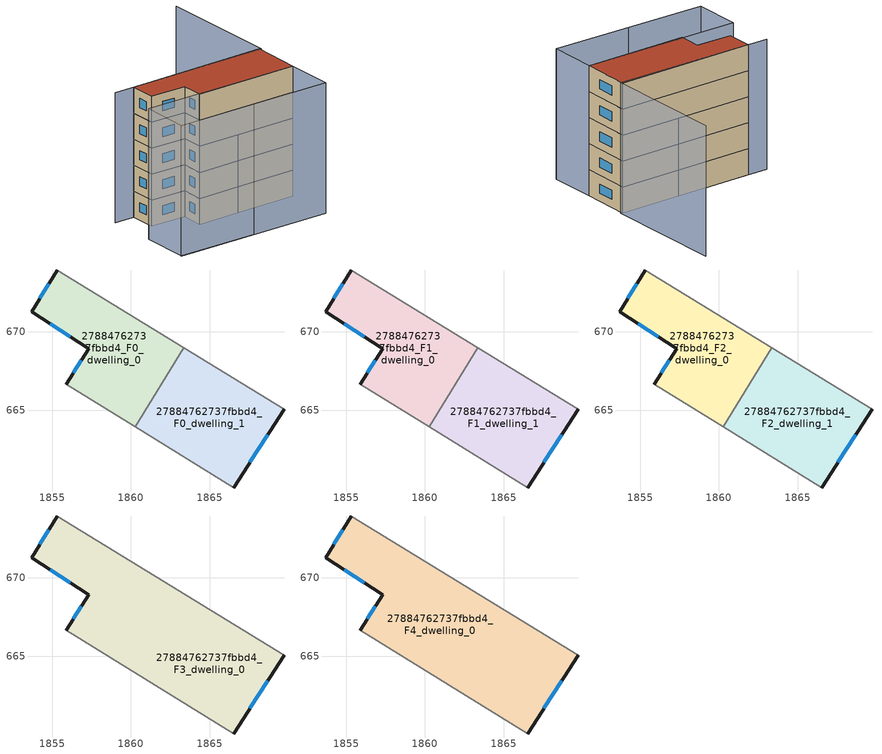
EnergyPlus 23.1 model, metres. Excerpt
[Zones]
27884762737fbbd4_F0_dwelling_0
 floor ground (EU_floor_Construction): 1863.36,668.97 1860.26,663.95 1855.87,666.67 1857.32,668.9 1853.67,671.26 1855.31,673.92 z0
 wall outside (EU_wall_Construction): 1855.31,673.92 1853.67,671.26 1857.32,668.9 1855.87,666.67 z0:3
 wall adiabatic (EU_wall_Construction): 1855.87,666.67 1860.26,663.95 / 1863.36,668.97 1855.31,673.92 z0:3
 wall to 27884762737fbbd4_F0_dwelling_1 (EU_wall_Construction): 1860.26,663.95 1863.36,668.97 z0:3
 window (EU_Window_Construction): 1856.85,668.17 1856.34,667.4 / 1854.86,670.49 1856.13,669.67 / 1854.77,673.05 1854.2,672.13 z0.98:2.02
27884762737fbbd4_F0_dwelling_1
 floor ground (EU_floor_Construction): 1869.74,665.06 1866.53,660.06 1860.26,663.95 1863.36,668.97 z0
 wall outside (EU_wall_Construction): 1866.53,660.06 1869.74,665.06 z0:3
 wall adiabatic (EU_wall_Construction): 1869.74,665.06 1863.36,668.97 / 1860.26,663.95 1866.53,660.06 z0:3
 window (EU_Window_Construction): 1867.57,661.69 1868.69,663.43 z0.98:2.02
27884762737fbbd4_F1_dwelling_0
 floor to 27884762737fbbd4_F0_dwelling_0 (EU_floor_Construction): 1863.36,668.97 1860.26,663.95 1855.87,666.67 1857.32,668.9 1853.67,671.26 1855.31,673.92 z3
 wall outside (EU_wall_Construction): 1855.31,673.92 1853.67,671.26 1857.32,668.9 1855.87,666.67 z3:6
 wall adiabatic (EU_wall_Construction): 1855.87,666.67 1860.26,663.95 / 1863.36,668.97 1855.31,673.92 z3:6
 wall to 27884762737fbbd4_F1_dwelling_1 (EU_wall_Construction): 1860.26,663.95 1863.36,668.97 z3:6
 window (EU_Window_Construction): 1856.85,668.17 1856.34,667.4 / 1854.86,670.49 1856.13,669.67 / 1854.77,673.05 1854.2,672.13 z3.98:5.02
27884762737fbbd4_F1_dwelling_1
 floor to 27884762737fbbd4_F0_dwelling_1 (EU_floor_Construction): 1869.74,665.06 1866.53,660.06 1860.26,663.95 1863.36,668.97 z3
 wall outside (EU_wall_Construction): 1866.53,660.06 1869.74,665.06 z3:6
 wall adiabatic (EU_wall_Construction): 1869.74,665.06 1863.36,668.97 / 1860.26,663.95 1866.53,660.06 z3:6
 window (EU_Window_Construction): 1867.57,661.69 1868.69,663.43 z3.98:5.02
27884762737fbbd4_F2_dwelling_0
 floor to 27884762737fbbd4_F1_dwelling_0 (EU_floor_Construction): 1863.36,668.97 1860.26,663.95 1855.87,666.67 1857.32,668.9 1853.67,671.26 1855.31,673.92 z6
 wall outside (EU_wall_Construction): 1855.31,673.92 1853.67,671.26 1857.32,668.9 1855.87,666.67 z6:9
 wall adiabatic (EU_wall_Construction): 1855.87,666.67 1860.26,663.95 / 1863.36,668.97 1855.31,673.92 z6:9
 wall to 27884762737fbbd4_F2_dwelling_1 (EU_wall_Construction): 1860.26,663.95 1863.36,668.97 z6:9
 window (EU_Window_Construction): 1856.85,668.17 1856.34,667.4 / 1854.86,670.49 1856.13,669.67 / 1854.77,673.05 1854.2,672.13 z6.98:8.02
27884762737fbbd4_F2_dwelling_1
 floor to 27884762737fbbd4_F1_dwelling_1 (EU_floor_Construction): 1869.74,665.06 1866.53,660.06 1860.26,663.95 1863.36,668.97 z6
 wall outside (EU_wall_Construction): 1866.53,660.06 1869.74,665.06 z6:9
 wall adiabatic (EU_wall_Construction): 1869.74,665.06 1863.36,668.97 / 1860.26,663.95 1866.53,660.06 z6:9
 window (EU_Window_Construction): 1867.57,661.69 1868.69,663.43 z6.98:8.02
27884762737fbbd4_F3_dwelling_0
 floor to 27884762737fbbd4_F2_dwelling_0 (EU_floor_Construction): 1863.36,668.97 1860.26,663.95 1855.87,666.67 1857.32,668.9 1853.67,671.26 1855.31,673.92 z9
 floor to 27884762737fbbd4_F2_dwelling_1 (EU_floor_Construction): 1869.74,665.06 1866.53,660.06 1860.26,663.95 1863.36,668.97 z9
 wall outside (EU_wall_Construction): 1866.53,660.06 1869.74,665.06 / 1855.31,673.92 1853.67,671.26 1857.32,668.9 1855.87,666.67 z9:12
 wall adiabatic (EU_wall_Construction): 1855.87,666.67 1866.53,660.06 / 1869.74,665.06 1855.31,673.92 z9:12
 window (EU_Window_Construction): 1867.57,661.69 1868.69,663.43 / 1856.85,668.17 1856.34,667.4 / 1854.86,670.49 1856.13,669.67 / 1854.77,673.05 1854.2,672.13 z9.98:11.02
27884762737fbbd4_F4_dwelling_0
 floor to 27884762737fbbd4_F3_dwelling_0 (EU_floor_Construction): 1869.74,665.06 1866.53,660.06 1855.87,666.67 1857.32,668.9 1853.67,671.26 1855.31,673.92 z12
 wall outside (EU_wall_Construction): 1866.53,660.06 1869.74,665.06 / 1855.31,673.92 1853.67,671.26 1857.32,668.9 1855.87,666.67 z12:15
 wall adiabatic (EU_wall_Construction): 1855.87,666.67 1866.53,660.06 / 1869.74,665.06 1855.31,673.92 z12:15
 window (EU_Window_Construction): 1867.57,661.69 1868.69,663.43 / 1856.85,668.17 1856.34,667.4 / 1854.86,670.49 1856.13,669.67 / 1854.77,673.05 1854.2,672.13 z12.98:14.02
 roof outside (EU_roof_Construction): 1866.53,660.06 1869.74,665.06 1855.31,673.92 1853.67,671.26 1857.32,668.9 1855.87,666.67 z15
shading: 1847.17,665.54 1863.43,655.22 / 1877.6,677.33 1869.79,664.85 / 1869.79,664.85 1853.2,675.24 / 1863.45,655.21 1847.19,665.53 / 1847.19,665.53 1850.27,670.38 / 1850.27,670.38 1866.53,660.06 / 1866.53,660.06 1863.45,655.21 z0:15
[Building]
EU S2 Campaign: North Axis=0; Terrain=City; Solar Distribution=FullExterior
[Site:Location]
Bologna: Latitude=44.5; Longitude=11.25; Time Zone=1; Elevation=37
[SizingPeriod:WeatherFileDays]
AnnualSizingPeriod: Begin Month=1; Begin Day of Month=1; End Month=12; End Day of Month=31; Day of Week for Start Day=Monday; Use Weather File Daylight Saving Period=No; Use Weather File Rain and Snow Indicators=No
[MATERIAL]
EU_InternalMass_Material: Roughness=MediumRough; Thickness=0.1; Conductivity=1; Density=1800; Specific Heat=900; Thermal Absorptance=0.9; Solar Absorptance=0.7; Visible Absorptance=0.7
[MATERIAL:NOMASS] Roughness=MediumRough; Thermal Absorptance=0.9; Solar Absorptance=0.7; Visible Absorptance=0.7
Name | Thermal Resistance
EU_wall_NoMass | 0.905828
EU_roof_NoMass | 0.37593
EU_floor_NoMass | 0.67114
[WINDOWMATERIAL:SIMPLEGLAZINGSYSTEM]
EU_Window_SimpleGlazing: UFactor=4.52486; Solar Heat Gain Coefficient=0.85; Visible Transmittance=0.85
[CONSTRUCTION]
EU_wall_Construction: EU_wall_NoMass
EU_roof_Construction: EU_roof_NoMass
EU_floor_Construction: EU_floor_NoMass
EU_Window_Construction: EU_Window_SimpleGlazing
EU_InternalMass_Construction: EU_InternalMass_Material
[ZONE] Type=1; Multiplier=1; Ceiling Height=autocalculate; Floor Area=autocalculate; Part of Total Floor Area=Yes
Name | Volume
27884762737fbbd4_F0_dwelling_0 | 131.979
27884762737fbbd4_F1_dwelling_0; 27884762737fbbd4_F2_dwelling_0 | 131.977
27884762737fbbd4_F3_dwelling_0 | 263.958
27884762737fbbd4_F4_dwelling_0 | 263.971
27884762737fbbd4_F0_dwelling_1 | 131.983
27884762737fbbd4_F1_dwelling_1; 27884762737fbbd4_F2_dwelling_1 | 131.984
[INTERNALMASS] Construction=EU_InternalMass_Construction
Name | Zone or ZoneList | Surface Area
27884762737fbbd4_F0_dwelling_0_EU_InternalMass | 27884762737fbbd4_F0_dwelling_0 | 43.9924
27884762737fbbd4_F0_dwelling_1_EU_InternalMass | 27884762737fbbd4_F0_dwelling_1 | 43.9946
27884762737fbbd4_F1_dwelling_0_EU_InternalMass | 27884762737fbbd4_F1_dwelling_0 | 43.9924
27884762737fbbd4_F1_dwelling_1_EU_InternalMass | 27884762737fbbd4_F1_dwelling_1 | 43.9946
27884762737fbbd4_F2_dwelling_0_EU_InternalMass | 27884762737fbbd4_F2_dwelling_0 | 43.9924
27884762737fbbd4_F2_dwelling_1_EU_InternalMass | 27884762737fbbd4_F2_dwelling_1 | 43.9946
27884762737fbbd4_F3_dwelling_0_EU_InternalMass | 27884762737fbbd4_F3_dwelling_0 | 87.9899
27884762737fbbd4_F4_dwelling_0_EU_InternalMass | 27884762737fbbd4_F4_dwelling_0 | 87.9899
[OTHEREQUIPMENT] Fuel Type=Electricity; Design Level Calculation Method=Watts/Area; Power per Zone Floor Area=1; Fraction Latent=0; Fraction Radiant=0; Fraction Lost=0; Carbon Dioxide Generation Rate=0; EndUse Subcategory=EU_Step8_InternalGains
Name | Zone or ZoneList or Space or SpaceList | Schedule
EU_Step8_InternalGain_27884762737fbbd4_F0_dwelling_0_f000 | 27884762737fbbd4_F0_dwelling_0 | EU_Step8_GainSchedule_27884762737fbbd4_F0_dwelling_0_f000
EU_Step8_InternalGain_27884762737fbbd4_F0_dwelling_1_f000 | 27884762737fbbd4_F0_dwelling_1 | EU_Step8_GainSchedule_27884762737fbbd4_F0_dwelling_1_f000
EU_Step8_InternalGain_27884762737fbbd4_F1_dwelling_0_f000 | 27884762737fbbd4_F1_dwelling_0 | EU_Step8_GainSchedule_27884762737fbbd4_F1_dwelling_0_f000
EU_Step8_InternalGain_27884762737fbbd4_F1_dwelling_1_f000 | 27884762737fbbd4_F1_dwelling_1 | EU_Step8_GainSchedule_27884762737fbbd4_F1_dwelling_1_f000
EU_Step8_InternalGain_27884762737fbbd4_F2_dwelling_0_f000 | 27884762737fbbd4_F2_dwelling_0 | EU_Step8_GainSchedule_27884762737fbbd4_F2_dwelling_0_f000
EU_Step8_InternalGain_27884762737fbbd4_F2_dwelling_1_f000 | 27884762737fbbd4_F2_dwelling_1 | EU_Step8_GainSchedule_27884762737fbbd4_F2_dwelling_1_f000
EU_Step8_InternalGain_27884762737fbbd4_F3_dwelling_0_f000 | 27884762737fbbd4_F3_dwelling_0 | EU_Step8_GainSchedule_27884762737fbbd4_F3_dwelling_0_f000
EU_Step8_InternalGain_27884762737fbbd4_F4_dwelling_0_f000 | 27884762737fbbd4_F4_dwelling_0 | EU_Step8_GainSchedule_27884762737fbbd4_F4_dwelling_0_f000
[ZONEVENTILATION:DESIGNFLOWRATE] Schedule=EU_AlwaysOn; Design Flow Rate Calculation Method=AirChanges/Hour; Air Changes per Hour=0.73129; Ventilation Type=Natural; Fan Pressure Rise=0; Fan Total Efficiency=1; Constant Term Coefficient=1; Temperature Term Coefficient=0; Velocity Term Coefficient=0; Velocity Squared Term Coefficient=0; Minimum Indoor Temperature=-100; Maximum Indoor Temperature=100; Delta Temperature=-100; Minimum Outdoor Temperature=-100; Maximum Outdoor Temperature=100; Maximum Wind Speed=40
Name | Zone or ZoneList or Space or SpaceList
EU_ConstantAir_27884762737fbbd4_F0_dwelling_0 | 27884762737fbbd4_F0_dwelling_0
EU_ConstantAir_27884762737fbbd4_F0_dwelling_1 | 27884762737fbbd4_F0_dwelling_1
EU_ConstantAir_27884762737fbbd4_F1_dwelling_0 | 27884762737fbbd4_F1_dwelling_0
EU_ConstantAir_27884762737fbbd4_F1_dwelling_1 | 27884762737fbbd4_F1_dwelling_1
EU_ConstantAir_27884762737fbbd4_F2_dwelling_0 | 27884762737fbbd4_F2_dwelling_0
EU_ConstantAir_27884762737fbbd4_F2_dwelling_1 | 27884762737fbbd4_F2_dwelling_1
EU_ConstantAir_27884762737fbbd4_F3_dwelling_0 | 27884762737fbbd4_F3_dwelling_0
EU_ConstantAir_27884762737fbbd4_F4_dwelling_0 | 27884762737fbbd4_F4_dwelling_0
[HVACTEMPLATE:THERMOSTAT] Constant Heating Setpoint=20; Constant Cooling Setpoint=50
EU_HeatOnly_27884762737fbbd4_F0_dwelling_0; EU_HeatOnly_27884762737fbbd4_F0_dwelling_1; EU_HeatOnly_27884762737fbbd4_F1_dwelling_0; EU_HeatOnly_27884762737fbbd4_F1_dwelling_1; EU_HeatOnly_27884762737fbbd4_F2_dwelling_0; EU_HeatOnly_27884762737fbbd4_F2_dwelling_1; EU_HeatOnly_27884762737fbbd4_F3_dwelling_0; EU_HeatOnly_27884762737fbbd4_F4_dwelling_0
[HVACTEMPLATE:ZONE:IDEALLOADSAIRSYSTEM] System Availability Schedule=EU_AlwaysOn; Maximum Heating Supply Air Temperature=50; Minimum Cooling Supply Air Temperature=13; Maximum Heating Supply Air Humidity Ratio=0.0156; Minimum Cooling Supply Air Humidity Ratio=0.0077; Heating Limit=NoLimit; Cooling Limit=NoLimit; Heating Availability Schedule=EU_AlwaysOn; Cooling Availability Schedule=EU_CoolingOff; Dehumidification Control Type=ConstantSensibleHeatRatio; Cooling Sensible Heat Ratio=0.7; Dehumidification Setpoint=60; Humidification Control Type=None; Humidification Setpoint=30; Outdoor Air Method=None; Outdoor Air Flow Rate per Person=0.00944; Outdoor Air Flow Rate per Zone Floor Area=0; Outdoor Air Flow Rate per Zone=0; Demand Controlled Ventilation Type=None; Outdoor Air Economizer Type=NoEconomizer; Heat Recovery Type=None; Sensible Heat Recovery Effectiveness=0.7; Latent Heat Recovery Effectiveness=0.65
Name | Template Thermostat
27884762737fbbd4_F0_dwelling_0 | EU_HeatOnly_27884762737fbbd4_F0_dwelling_0
27884762737fbbd4_F0_dwelling_1 | EU_HeatOnly_27884762737fbbd4_F0_dwelling_1
27884762737fbbd4_F1_dwelling_0 | EU_HeatOnly_27884762737fbbd4_F1_dwelling_0
27884762737fbbd4_F1_dwelling_1 | EU_HeatOnly_27884762737fbbd4_F1_dwelling_1
27884762737fbbd4_F2_dwelling_0 | EU_HeatOnly_27884762737fbbd4_F2_dwelling_0
27884762737fbbd4_F2_dwelling_1 | EU_HeatOnly_27884762737fbbd4_F2_dwelling_1
27884762737fbbd4_F3_dwelling_0 | EU_HeatOnly_27884762737fbbd4_F3_dwelling_0
27884762737fbbd4_F4_dwelling_0 | EU_HeatOnly_27884762737fbbd4_F4_dwelling_0
[SIZING:ZONE] Zone Cooling Design Supply Air Temperature Input Method=SupplyAirTemperature; Zone Cooling Design Supply Air Temperature=13; Zone Heating Design Supply Air Temperature Input Method=SupplyAirTemperature; Zone Heating Design Supply Air Temperature=50; Zone Cooling Design Supply Air Humidity Ratio=0.008; Zone Heating Design Supply Air Humidity Ratio=0.008; Cooling Design Air Flow Method=DesignDay; Cooling Design Air Flow Rate=0; Cooling Minimum Air Flow per Zone Floor Area=0.000762; Cooling Minimum Air Flow=0; Cooling Minimum Air Flow Fraction=0.2; Heating Design Air Flow Method=DesignDay; Heating Design Air Flow Rate=0; Heating Maximum Air Flow per Zone Floor Area=0.002032; Heating Maximum Air Flow=0.141576; Heating Maximum Air Flow Fraction=0.3; Account for Dedicated Outdoor Air System=No; Dedicated Outdoor Air System Control Strategy=NeutralSupplyAir; Dedicated Outdoor Air Low Setpoint Temperature for Design=autosize; Dedicated Outdoor Air High Setpoint Temperature for Design=autosize; Zone Load Sizing Method=Sensible Load Only No Latent Load; Zone Latent Cooling Design Supply Air Humidity Ratio Input Method=HumidityRatioDifference; Zone Cooling Design Supply Air Humidity Ratio Difference=0.005; Zone Latent Heating Design Supply Air Humidity Ratio Input Method=HumidityRatioDifference; Zone Humidification Design Supply Air Humidity Ratio Difference=0.005
27884762737fbbd4_F0_dwelling_0; 27884762737fbbd4_F0_dwelling_1; 27884762737fbbd4_F1_dwelling_0; 27884762737fbbd4_F1_dwelling_1; 27884762737fbbd4_F2_dwelling_0; 27884762737fbbd4_F2_dwelling_1; 27884762737fbbd4_F3_dwelling_0; 27884762737fbbd4_F4_dwelling_0
[SCHEDULE:CONSTANT]
Name | Hourly Value
EU_AlwaysOn | 1
EU_CoolingOff | 0
[SCHEDULE:FILE] Column Number=1; Rows to Skip at Top=0; Number of Hours of Data=8760; Column Separator=Comma; Interpolate to Timestep=No; Minutes per Item=60; Adjust Schedule for Daylight Savings=Yes
Name | File
EU_Step8_GainSchedule_27884762737fbbd4_F0_dwelling_0_f000 | ../../schedules/27884762737fbbd4/27884762737fbbd4_F0_dwelling_0_f000_gain.csv
EU_Step8_GainSchedule_27884762737fbbd4_F0_dwelling_1_f000 | ../../schedules/27884762737fbbd4/27884762737fbbd4_F0_dwelling_1_f000_gain.csv
EU_Step8_GainSchedule_27884762737fbbd4_F1_dwelling_0_f000 | ../../schedules/27884762737fbbd4/27884762737fbbd4_F1_dwelling_0_f000_gain.csv
EU_Step8_GainSchedule_27884762737fbbd4_F1_dwelling_1_f000 | ../../schedules/27884762737fbbd4/27884762737fbbd4_F1_dwelling_1_f000_gain.csv
EU_Step8_GainSchedule_27884762737fbbd4_F2_dwelling_0_f000 | ../../schedules/27884762737fbbd4/27884762737fbbd4_F2_dwelling_0_f000_gain.csv
EU_Step8_GainSchedule_27884762737fbbd4_F2_dwelling_1_f000 | ../../schedules/27884762737fbbd4/27884762737fbbd4_F2_dwelling_1_f000_gain.csv
EU_Step8_GainSchedule_27884762737fbbd4_F3_dwelling_0_f000 | ../../schedules/27884762737fbbd4/27884762737fbbd4_F3_dwelling_0_f000_gain.csv
EU_Step8_GainSchedule_27884762737fbbd4_F4_dwelling_0_f000 | ../../schedules/27884762737fbbd4/27884762737fbbd4_F4_dwelling_0_f000_gain.csv
